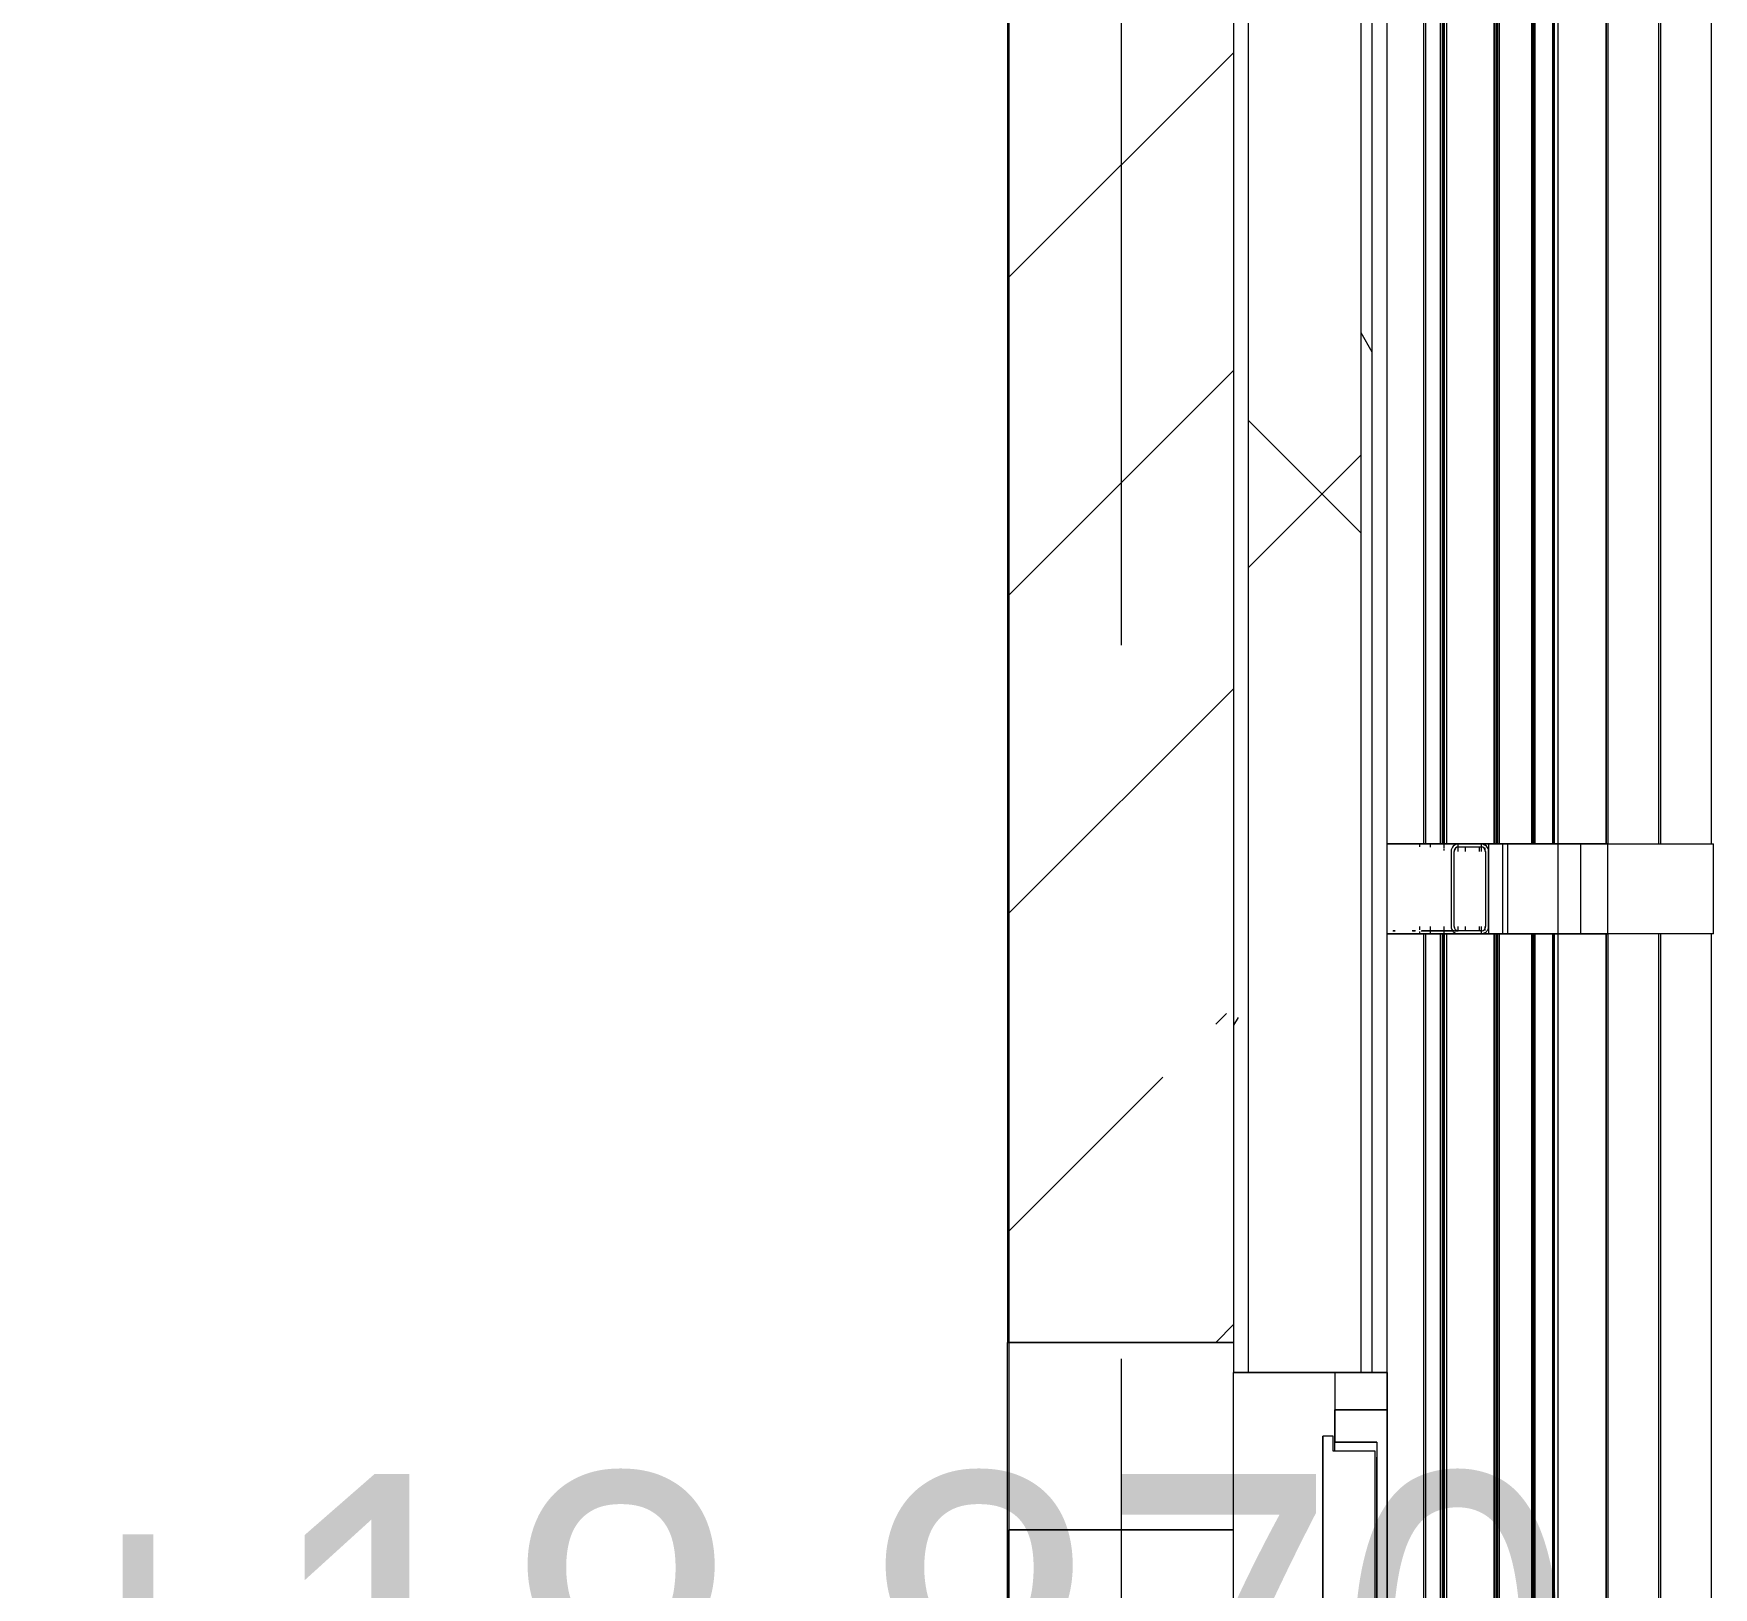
# Model space of a CAD drawing. Header units: millimetres. Extents: x -39507 to 33074, y -24219 to 30962.
# Drawn here: x 22266 to 24507, y 20573 to 22646 of the extents above; entities that cross this region are included whole.
import ezdxf

# ---------------------------------------------------------------- set-up
doc = ezdxf.new("R2010")
doc.units = ezdxf.units.MM
doc.linetypes.add('Осевые', pattern=[6350, 1270, -952.5, 3175, -952.5])
for name, color, linetype, lineweight in [('Высотные отметки', 7, 'Continuous', 9), ('Каркас_Импост', 7, 'Continuous', 9), ('Обобщенные модели', 7, 'Continuous', 9), ('Обобщенные модели-1', 7, 'Continuous', 18), ('Общие ребра', 7, 'Continuous', 9), ('Окна', 7, 'Continuous', 9), ('Отделка 1 _4_-1', 7, 'Continuous', 9), ('Отделка 2 _5_-1', 7, 'Continuous', 9), ('Перекрытия', 7, 'Continuous', 9), ('Стены', 7, 'Continuous', 9), ('Структура _1_', 7, 'Continuous', 18), ('Термическая_воздушная прослойка _3_-1', 7, 'Continuous', 9), ('Штриховка разреза-2', 7, 'Continuous', 9)]:
    doc.layers.add(name, color=color, linetype=linetype, lineweight=lineweight)
doc.layers.add('Окна-2', color=7, linetype='Continuous', lineweight=9, true_color=0x804000)
doc.layers.add('Оси-3', color=7, linetype='Осевые', lineweight=9, true_color=0xaaaaaa)
doc.styles.add('Arial Narrow', font='ARIALN.TTF', dxfattribs={"height": 500})
pattern_1 = [(0, (-2885.9, 6475), (812.8, 203.2), [67.056, -542.544, 67.056, -542.544, -3251.2]), (0, (-2885.9, 6475), (812.8, 203.2), [-1219.2, 67.056, -1152.144, 67.056, -542.544, -1422.4]), (0, (-2885.9, 6475), (812.8, 203.2), [-3048, 67.056, -339.344, 67.056, -948.944]), (120, (-2581.1, 6576.6), (-582.3764, 602.3054), [67.056, -542.544, 67.056, -3793.744]), (120, (-2581.1, 6576.6), (-582.3764, 602.3054), [-676.656, -542.544, 67.056, -1152.144, -2032]), (120, (-2581.1, 6576.6), (-582.3764, 602.3054), [-2438.4, 67.056, -542.544, 67.056, -1355.344]), (120, (-2581.1, 6576.6), (-582.3764, 602.3054), [-3115.056, -339.344, 67.056, -948.944]), (240, (-2479.5, 6983), (-230.4236, -805.5054), [67.056, -542.544, 67.056, -542.544, -3251.2]), (240, (-2479.5, 6983), (-230.4236, -805.5054), [-1219.2, 67.056, -1152.144, 67.056, -542.544, -1422.4]), (240, (-2479.5, 6983), (-230.4236, -805.5054), [-3048, 67.056, -339.344, 67.056, -948.944])]

# ---------------------------------------------------------------- blocks, each defined once
blk = doc.blocks.new('Обвязочная балка 1 - Обвязочная балка 1-1451838-Разрез 2-2')
at = {"layer": 'Обобщенные модели'}
for p, q in [((24079.4, 21449), (24082.3, 21449)), ((24082.5, 21449), (24079.9, 21449)), ((24109.7, 21449), (24105.2, 21449)), ((24105.5, 21449), (24109.2, 21449)), ((24117.1, 21449), (24159.8, 21449)), ((24161, 21449), (24118.2, 21449)), ((24161.4, 21449), (24166.3, 21449)), ((24196.1, 21449), (24162.3, 21449))]:
    blk.add_line(p, q, dxfattribs=at)
at = {"layer": 'Обобщенные модели', "flags": 128}
for points in [[(24071.9, 21565), (24105.6, 21565), (24137, 21565), (24161.8, 21565), (24180.1, 21565), (24191.7, 21565), (24196.8, 21565)], [(24199.8, 21564.6), (24200.2, 21564.5), (24200.6, 21564.4), (24201, 21564.2), (24201.3, 21564), (24201.7, 21563.9)], [(24162.8, 21559.2), (24162.6, 21559), (24162.5, 21558.9), (24162.3, 21558.7), (24162.2, 21558.5), (24162, 21558.3), (24161.9, 21558.1), (24161.8, 21557.9), (24161.7, 21557.6), (24161.6, 21557.4), (24161.5, 21557.2), (24161.4, 21557), (24161.3, 21556.7), (24161.3, 21556.5), (24161.2, 21556.3), (24161.2, 21556), (24161.1, 21555.8)], [(24167.1, 21561.1), (24166.9, 21561.1), (24166.6, 21561), (24166.4, 21561), (24166.2, 21561), (24165.9, 21560.9), (24165.7, 21560.9), (24165.5, 21560.8), (24165.2, 21560.8), (24165, 21560.7), (24164.8, 21560.6)], [(24205.9, 21559.7), (24206.1, 21559.4), (24206.2, 21559), (24206.4, 21558.6), (24206.5, 21558.2), (24206.6, 21557.9)], [(24161.1, 21455), (24161.1, 21454.8), (24161.1, 21454.5), (24161.1, 21454.3), (24161.1, 21454), (24161.2, 21453.8), (24161.2, 21453.6), (24161.3, 21453.3), (24161.4, 21453.1), (24161.5, 21452.9)], [(24206.7, 21452.2), (24206.6, 21451.9), (24206.4, 21451.5), (24206.3, 21451.1), (24206.1, 21450.7), (24205.9, 21450.4)], [(24197.1, 21445), (24193.8, 21445), (24183.9, 21445), (24167.4, 21445), (24144.3, 21445), (24114.7, 21445), (24078.7, 21445), (24071.9, 21445)], [(24162.6, 21451), (24162.7, 21450.8), (24162.9, 21450.7), (24163.1, 21450.5), (24163.3, 21450.3), (24163.5, 21450.2), (24163.7, 21450), (24163.9, 21449.9), (24164.1, 21449.8), (24164.3, 21449.7), (24164.5, 21449.5), (24164.7, 21449.4), (24164.9, 21449.4), (24165.2, 21449.3), (24165.4, 21449.2), (24165.6, 21449.1), (24165.9, 21449.1), (24166.1, 21449)], [(24201.8, 21446.2), (24201.4, 21446), (24201.1, 21445.8), (24200.7, 21445.7), (24200.3, 21445.5), (24199.9, 21445.4)]]:
    blk.add_lwpolyline(points, dxfattribs=at)
at = {"layer": 'Обобщенные модели-1'}
for p, q in [((24197.1, 21565), (24167.1, 21565)), ((24157.1, 21555), (24157.1, 21455)), ((24161.1, 21455), (24161.1, 21555)), ((24167.1, 21561.1), (24197, 21561.1)), ((24203.1, 21555), (24203.1, 21455)), ((24207.1, 21455), (24207.1, 21555)), ((24196.1, 21449), (24166.3, 21449)), ((24167.1, 21445), (24197.1, 21445))]:
    blk.add_line(p, q, dxfattribs=at)
for centre, radius, start, end in [((24167.1, 21555), 10, 90, 180), ((24197.1, 21555), 10, 0, 90), ((24167.1, 21555), 6.06, 90, 180), ((24197, 21555), 6.06, 0, 90), ((24167.1, 21455), 10, 180, 270), ((24167.1, 21455), 6.06, 180, 261.8796), ((24197, 21455), 6.06, 261.8796, 0), ((24197.1, 21455), 10, 270, 0)]:
    blk.add_arc(centre, radius, start, end, dxfattribs=at)
blk = doc.blocks.new('Профиль ламели143 - Профиль ламели-1489868-Разрез 2-2')
at = {"layer": 'Обобщенные модели'}
for p, q in [((24299.7, 21565), (24299.7, 26140.4)), ((24299.7, 21565), (24299.7, 26140.4)), ((24299.7, 21565), (24299.7, 26140.4)), ((24363.8, 26140), (24363.8, 21565)), ((24363.8, 21565), (24363.8, 26140)), ((24363.8, 21565), (24363.8, 26140)), ((24366.7, 21565), (24366.7, 26140)), ((24366.7, 21565), (24366.7, 26140)), ((24434.1, 21565), (24434.1, 26140)), ((24434.1, 21565), (24434.1, 26140)), ((24437, 21565), (24437, 26140)), ((24437, 21565), (24437, 26140)), ((24504.4, 21565), (24504.4, 26140)), ((24504.4, 21565), (24504.4, 26140)), ((24207.1, 21565), (24226.3, 21565)), ((24207.1, 21565), (24207.1, 21445)), ((24299.7, 21565), (24223, 21565)), ((24226.3, 21565), (24299.7, 21565)), ((24226.3, 21445), (24226.3, 21565)), ((24232.1, 21565), (24232.1, 21445)), ((24330.1, 21565), (24233.7, 21565)), ((24233.7, 21565), (24299.6, 21565)), ((24299.5, 21565), (24234, 21565)), ((24234, 21565), (24366.2, 21565)), ((24297.3, 21565), (24234, 21565)), ((24234, 21565), (24297.3, 21565)), ((24364.3, 21565), (24299.2, 21565)), ((24299.7, 21565), (24330.1, 21565)), ((24299.7, 21445), (24299.7, 21565)), ((24299.7, 21445), (24299.7, 21565)), ((24330.1, 21445), (24330.1, 21565)), ((24330.1, 21445), (24330.1, 21565)), ((24366.2, 21565), (24363.8, 21565)), ((24366.2, 21565), (24507.1, 21565)), ((24366.2, 21445), (24366.2, 21565)), ((24366.2, 21445), (24366.2, 21565)), ((24366.2, 21445), (24366.2, 21565)), ((24507.1, 21445), (24507.1, 21565)), ((24226.3, 21445), (24207.1, 21445)), ((24223, 21445), (24299.7, 21445)), ((24299.7, 21445), (24226.3, 21445)), ((24299.6, 21445), (24233.7, 21445)), ((24233.7, 21445), (24330.1, 21445)), ((24366.2, 21445), (24234, 21445)), ((24234, 21445), (24299.5, 21445)), ((24297.3, 21445), (24234, 21445)), ((24234, 21445), (24297.3, 21445)), ((24299.2, 21445), (24364.3, 21445)), ((24299.7, 17375), (24299.7, 21445.4)), ((24299.7, 17375), (24299.7, 21445.4)), ((24299.7, 17375), (24299.7, 21445.4)), ((24330.1, 21445), (24299.7, 21445)), ((24363.8, 21445), (24366.2, 21445)), ((24363.8, 21445), (24363.8, 17375)), ((24363.8, 17375), (24363.8, 21445)), ((24363.8, 17375), (24363.8, 21445)), ((24507.1, 21445), (24366.2, 21445)), ((24366.7, 17375), (24366.7, 21445)), ((24366.7, 17375), (24366.7, 21445)), ((24434.1, 17375), (24434.1, 21445)), ((24434.1, 17375), (24434.1, 21445)), ((24437, 17375), (24437, 21445)), ((24437, 17375), (24437, 21445)), ((24504.4, 17375), (24504.4, 21445)), ((24504.4, 17375), (24504.4, 21445))]:
    blk.add_line(p, q, dxfattribs=at)
blk = doc.blocks.new('Профиль ламели785 - Профиль ламели-1804272-Разрез 2-2')
at = {"layer": 'Обобщенные модели'}
for p, q in [((24293, 21565), (24293, 26140)), ((24293.8, 21565), (24293.8, 26140)), ((24294.4, 21565), (24294.4, 26140)), ((24295.1, 21565), (24295.1, 26140)), ((24197.4, 21565), (24202, 21565)), ((24197.4, 21555), (24197.4, 21565)), ((24202, 21565), (24221.2, 21565)), ((24292.6, 21565), (24217.4, 21565)), ((24221.2, 21565), (24295.6, 21565)), ((24228.1, 21565), (24292.9, 21565)), ((24292.6, 21565), (24228.4, 21565)), ((24299.6, 21565), (24228.5, 21565)), ((24228.6, 21565), (24290.6, 21565)), ((24292.8, 21565), (24228.7, 21565)), ((24228.8, 21565), (24299.7, 21565)), ((24299.7, 21565), (24294.7, 21565)), ((24295.9, 21565), (24299.7, 21565)), ((24363.8, 21565), (24366.7, 21565)), ((24434.1, 21565), (24437, 21565)), ((24202, 21560), (24202, 21555)), ((24197.4, 21445), (24197.4, 21455)), ((24202, 21455), (24202, 21449.6)), ((24202, 21445), (24197.4, 21445)), ((24221.2, 21445), (24202, 21445)), ((24217.4, 21445), (24292.6, 21445)), ((24295.6, 21445), (24221.2, 21445)), ((24292.9, 21445), (24228.1, 21445)), ((24228.4, 21445), (24292.6, 21445)), ((24228.5, 21445), (24299.6, 21445)), ((24290.6, 21445), (24228.6, 21445)), ((24228.7, 21445), (24292.8, 21445)), ((24299.7, 21445), (24228.8, 21445)), ((24293, 17375), (24293, 21445)), ((24293.8, 17375), (24293.8, 21445)), ((24294.4, 17375), (24294.4, 21445)), ((24294.7, 21445), (24299.7, 21445)), ((24295.1, 17375), (24295.1, 21445)), ((24299.7, 21445), (24295.9, 21445)), ((24366.7, 21445), (24363.8, 21445)), ((24437, 21445), (24434.1, 21445))]:
    blk.add_line(p, q, dxfattribs=at)
blk = doc.blocks.new('Профиль ламели786 - Профиль ламели-1804536-Разрез 2-2')
at = {"layer": 'Обобщенные модели'}
for p, q in [((24264.8, 21565), (24264.8, 26140)), ((24266.3, 21565), (24266.3, 26140)), ((24267.6, 21565), (24267.6, 26140)), ((24267.6, 21565), (24267.6, 26140)), ((24267.6, 21565), (24267.6, 26140)), ((24269.1, 21565), (24269.1, 26140)), ((24166.7, 21565), (24175.8, 21565)), ((24166.7, 21555), (24166.7, 21565)), ((24175.8, 21565), (24194.9, 21565)), ((24263.9, 21565), (24190.7, 21565)), ((24194.9, 21565), (24270, 21565)), ((24201.3, 21565), (24264.3, 21565)), ((24264.2, 21565), (24201.6, 21565)), ((24201.9, 21565), (24262.4, 21565)), ((24293, 21565), (24202.1, 21565)), ((24266.7, 21565), (24202.1, 21565)), ((24202.4, 21565), (24293, 21565)), ((24262.4, 21565), (24266.7, 21565)), ((24293, 21565), (24268.7, 21565)), ((24270.5, 21565), (24293, 21565)), ((24175.8, 21561.1), (24175.8, 21555)), ((24194.9, 21555), (24194.9, 21561.3)), ((24166.7, 21449), (24166.7, 21455)), ((24175.8, 21455), (24175.8, 21449)), ((24194.9, 21448.8), (24194.9, 21455)), ((24175.8, 21445), (24166.7, 21445)), ((24194.9, 21445), (24175.8, 21445)), ((24190.7, 21445), (24263.9, 21445)), ((24270, 21445), (24194.9, 21445)), ((24264.3, 21445), (24201.3, 21445)), ((24201.6, 21445), (24264.2, 21445)), ((24262.4, 21445), (24201.9, 21445)), ((24202.1, 21445), (24293, 21445)), ((24202.1, 21445), (24266.7, 21445)), ((24293, 21445), (24202.4, 21445)), ((24266.7, 21445), (24262.4, 21445)), ((24264.8, 17375), (24264.8, 21445)), ((24266.3, 17375), (24266.3, 21445)), ((24267.6, 17375), (24267.6, 21445)), ((24267.6, 17375), (24267.6, 21445)), ((24267.6, 17375), (24267.6, 21445)), ((24268.7, 21445), (24293, 21445)), ((24269.1, 17375), (24269.1, 21445)), ((24293, 21445), (24270.5, 21445))]:
    blk.add_line(p, q, dxfattribs=at)
blk = doc.blocks.new('Профиль ламели787 - Профиль ламели-1804800-Разрез 2-2')
at = {"layer": 'Обобщенные модели'}
for p, q in [((24215.3, 21565), (24215.3, 26140)), ((24217.6, 21565), (24217.6, 26140)), ((24218.9, 21565), (24218.9, 26140)), ((24219.5, 21565), (24219.5, 26140)), ((24221.7, 21565), (24221.7, 26140)), ((24115.3, 21565), (24128.9, 21565)), ((24115.3, 21561.4), (24115.3, 21565)), ((24128.9, 21565), (24147.7, 21565)), ((24128.9, 21565), (24128.9, 21560.9)), ((24214, 21565), (24143.5, 21565)), ((24147.7, 21565), (24223.1, 21565)), ((24147.7, 21559.6), (24147.7, 21565)), ((24153.5, 21565), (24214.2, 21565)), ((24214.4, 21565), (24153.8, 21565)), ((24154.3, 21565), (24213, 21565)), ((24219.4, 21565), (24154.5, 21565)), ((24252.9, 21565), (24154.7, 21565)), ((24155, 21565), (24264.9, 21565)), ((24214.4, 21565), (24219.4, 21565)), ((24264.8, 21565), (24221.7, 21565)), ((24223.8, 21565), (24253.5, 21565)), ((24147.7, 21556.2), (24147.7, 21558.6)), ((24115.3, 21450.4), (24115.3, 21455)), ((24128.9, 21455), (24128.9, 21445)), ((24147.7, 21445), (24147.7, 21455)), ((24115.3, 21445), (24115.3, 21448.4)), ((24128.9, 21445), (24115.3, 21445)), ((24147.7, 21445), (24128.9, 21445)), ((24143.5, 21445), (24214, 21445)), ((24223.1, 21445), (24147.7, 21445)), ((24214.2, 21445), (24153.5, 21445)), ((24153.8, 21445), (24214.4, 21445)), ((24213, 21445), (24154.3, 21445)), ((24154.5, 21445), (24219.4, 21445)), ((24154.7, 21445), (24252.9, 21445)), ((24264.9, 21445), (24155, 21445)), ((24219.4, 21445), (24214.4, 21445)), ((24215.3, 17375), (24215.3, 21445)), ((24217.6, 17375), (24217.6, 21445)), ((24218.9, 17375), (24218.9, 21445)), ((24219.5, 17375), (24219.5, 21445)), ((24221.7, 21445), (24264.8, 21445)), ((24221.7, 17375), (24221.7, 21445)), ((24253.5, 21445), (24223.8, 21445))]:
    blk.add_line(p, q, dxfattribs=at)
blk = doc.blocks.new('Профиль ламели788 - Профиль ламели-1805064-Разрез 2-2')
at = {"layer": 'Обобщенные модели'}
for p, q in [((24142.7, 21565), (24142.7, 26140)), ((24145.7, 21565), (24145.7, 26140)), ((24145.7, 21565), (24145.7, 26140)), ((24147, 21565), (24147, 26140)), ((24148.2, 21565), (24148.2, 26140)), ((24151.2, 21565), (24151.2, 26140)), ((24214.7, 21565), (24214.7, 26140)), ((24071.9, 21565), (24077.7, 21565)), ((24141, 21565), (24072.6, 21565)), ((24077.7, 21565), (24153, 21565)), ((24082.9, 21565), (24143.3, 21565)), ((24141.8, 21565), (24083.2, 21565)), ((24083.8, 21565), (24140.4, 21565)), ((24148.9, 21565), (24084.2, 21565)), ((24182.3, 21565), (24084.5, 21565)), ((24084.8, 21565), (24214.4, 21565)), ((24140.4, 21565), (24148.9, 21565)), ((24214.4, 21565), (24151.2, 21565)), ((24154, 21565), (24183.2, 21565)), ((24077.7, 21445), (24071.9, 21445)), ((24072.6, 21445), (24141, 21445)), ((24153, 21445), (24077.7, 21445)), ((24143.3, 21445), (24082.9, 21445)), ((24083.2, 21445), (24141.8, 21445)), ((24140.4, 21445), (24083.8, 21445)), ((24084.2, 21445), (24148.9, 21445)), ((24084.5, 21445), (24182.3, 21445)), ((24214.4, 21445), (24084.8, 21445)), ((24148.9, 21445), (24140.4, 21445)), ((24142.7, 17375), (24142.7, 21445)), ((24145.7, 17375), (24145.7, 21445)), ((24145.7, 17375), (24145.7, 21445)), ((24147, 17375), (24147, 21445)), ((24148.2, 17375), (24148.2, 21445)), ((24151.2, 21445), (24214.4, 21445)), ((24151.2, 17375), (24151.2, 21445)), ((24183.2, 21445), (24154, 21445)), ((24214.7, 17375), (24214.7, 21445))]:
    blk.add_line(p, q, dxfattribs=at)
blk = doc.blocks.new('Профиль ламели789 - Профиль ламели-1805328-Разрез 2-2')
at = {"layer": 'Обобщенные модели'}
for p, q in [((24120.8, 21565), (24120.8, 26140)), ((24123.5, 21565), (24123.5, 26140)), ((24071.9, 21565), (24090.1, 21565)), ((24121.4, 21565), (24071.9, 21565)), ((24089.1, 21565), (24072, 21565)), ((24072, 21565), (24124, 21565)), ((24124, 21565), (24142.7, 21565)), ((24090.1, 21445), (24071.9, 21445)), ((24071.9, 21445), (24121.4, 21445)), ((24072, 21445), (24089.1, 21445)), ((24124, 21445), (24072, 21445)), ((24120.8, 17375), (24120.8, 21445)), ((24123.5, 17375), (24123.5, 21445)), ((24142.7, 21445), (24124, 21445))]:
    blk.add_line(p, q, dxfattribs=at)
blk = doc.blocks.new('Окно 2-Распашное - Один переплет с многокамерным стеклопакетом - 30674-99 - ОК-3 1200-1200-V4-Разрез 2-2')
at = {"layer": 'Каркас_Импост'}
for p, q in [((24071.9, 20810), (24001.9, 20810)), ((24001.9, 20810), (24001.9, 20767)), ((24071.9, 19710), (24071.9, 20810)), ((23999.9, 20775), (23985.9, 20775)), ((23985.9, 20775), (23985.9, 19745)), ((23985.9, 19745), (23985.9, 20775)), ((23999.9, 20775), (23985.9, 20775)), ((23999.9, 20755), (23999.9, 20775)), ((23999.9, 20755), (23999.9, 20775)), ((24001.9, 20767), (24057.9, 20767)), ((24001.9, 20755), (24001.9, 20767)), ((24057.9, 20767), (24001.9, 20767)), ((24057.9, 20767), (24001.9, 20767)), ((24001.9, 20755), (24001.9, 20767)), ((24057.9, 20767), (24057.9, 19753)), ((24057.9, 20767), (24057.9, 19753)), ((24057.9, 20767), (24057.9, 19753)), ((24055.9, 20755), (23999.9, 20755)), ((24055.9, 19765), (24055.9, 20755)), ((24057.9, 19773), (24057.9, 20747)), ((24057.9, 19773), (24057.9, 20747)), ((24071.9, 20747), (24071.9, 19773)), ((24071.9, 20747), (24071.9, 19773)), ((23985.9, 19822), (23985.9, 20698)), ((23985.9, 19822), (23985.9, 20698)), ((24055.9, 19822), (24055.9, 20698)), ((23999.9, 19745), (23999.9, 19765)), ((23999.9, 19765), (24055.9, 19765)), ((23999.9, 19745), (23999.9, 19765)), ((24001.9, 19753), (24001.9, 19765)), ((24001.9, 19753), (24001.9, 19765)), ((24057.9, 19753), (24001.9, 19753)), ((24001.9, 19753), (24001.9, 19710)), ((24057.9, 19753), (24001.9, 19753)), ((24057.9, 19753), (24001.9, 19753)), ((23985.9, 19745), (23999.9, 19745)), ((23985.9, 19745), (23999.9, 19745)), ((24001.9, 19710), (24071.9, 19710))]:
    blk.add_line(p, q, dxfattribs=at)
at = {"layer": 'Окна'}
for p, q in [((24071.9, 20747.6), (24071.9, 20260)), ((24071.9, 20747), (24071.9, 19773)), ((24071.9, 19772.8), (24071.9, 20747)), ((24071.9, 20747), (24071.9, 19773)), ((24071.9, 19774.1), (24071.9, 20747)), ((24071.9, 20746.6), (24071.9, 20260)), ((24071.9, 20260), (24071.9, 19772.8)), ((24071.9, 20260), (24071.9, 19774.1))]:
    blk.add_line(p, q, dxfattribs=at)
at = {"layer": 'Окна-2'}
for p, q in [((24071.9, 20860), (24001.9, 20860)), ((24001.9, 20860), (24001.9, 20810)), ((24071.9, 20810), (24071.9, 20860)), ((24001.9, 20810), (24071.9, 20810)), ((24071.9, 20810), (24001.9, 20810)), ((24001.9, 20755), (24001.9, 20810)), ((24071.9, 20810), (24071.9, 19710)), ((24001.9, 19710), (24001.9, 19765)), ((24071.9, 19710), (24001.9, 19710)), ((24001.9, 19710), (24001.9, 19660)), ((24001.9, 19710), (24071.9, 19710)), ((24071.9, 19660), (24071.9, 19710)), ((24001.9, 19660), (24071.9, 19660))]:
    blk.add_line(p, q, dxfattribs=at)

msp = doc.modelspace()

# ---------------------------------------------------------------- hatches: boundary and pattern name
at = {"layer": 'Штриховка разреза-2'}
h = msp.add_hatch(dxfattribs=at)
h.set_pattern_fill('FP_3', color=256, style=0, pattern_type=2)
h.set_pattern_definition(pattern_1)
h.paths.add_polyline_path([(23866.9, 12500), (23886.9, 12500), (23886.9, 19660), (23866.9, 19660), (23866.9, 12518.8)], flags=0)
h.paths.add_polyline_path([(23886.9, 20860), (23886.9, 23980.4), (23866.9, 23980.4), (23866.9, 20860)], flags=0)
h.paths.add_polyline_path([(23886.9, 25180.4), (23886.9, 26500), (23866.9, 26500), (23866.9, 25180.4)], flags=0)
h = msp.add_hatch(dxfattribs=at)
h.set_pattern_fill('FP_4', color=256, style=0, pattern_type=2)
h.set_pattern_definition([(45, (-2885.9, 6475), (-707.107, 707.107), []), (135, (-2885.9, 6475), (-707.107, -707.107), [])])
h.paths.add_polyline_path([(24036.9, 12500), (24036.9, 19660), (23886.9, 19660), (23886.9, 12500), (24001.7, 12500)], flags=0)
h.paths.add_polyline_path([(24001.7, 20860), (24036.9, 20860), (24036.9, 23980.4), (23886.9, 23980.4), (23886.9, 20860)], flags=0)
h.paths.add_polyline_path([(24001.7, 25180.4), (24036.9, 25180.4), (24036.9, 26500), (23886.9, 26500), (23886.9, 25180.4)], flags=0)
h = msp.add_hatch(dxfattribs=at)
h.set_pattern_fill('FP_3', color=256, style=0, pattern_type=2)
h.set_pattern_definition(pattern_1)
h.paths.add_polyline_path([(24051.9, 12500), (24051.9, 19660), (24036.9, 19660), (24036.9, 12500)], flags=0)
h.paths.add_polyline_path([(24051.9, 20860), (24051.9, 23980.4), (24036.9, 23980.4), (24036.9, 20860)], flags=0)
h.paths.add_polyline_path([(24051.9, 25180.4), (24051.9, 26500), (24036.9, 26500), (24036.9, 25180.4)], flags=0)
h = msp.add_hatch(dxfattribs=at)
h.set_pattern_fill('FP_2', color=256, style=0, pattern_type=2)
h.set_pattern_definition([(45, (-2885.9, 6475), (-424.264, 424.264), [600, -100, 20, -100]), (45, (-2885.9, 6899), (-424.264, 424.264), [])])
h.paths.add_polyline_path([(23867.1, 20900), (23867.1, 23990), (23567.1, 23990), (23567.1, 20900)], flags=0)
h.paths.add_polyline_path([(23867.1, 25200), (23867.1, 26000), (23567.1, 26000), (23567.1, 25200)], flags=0)

# ---------------------------------------------------------------- linework, layer by layer
at = {"layer": 'Общие ребра'}
for p, q in [((23567.1, 23990), (23567.1, 20900)), ((23567.1, 20900), (23567.1, 23990)), ((23886.9, 20860), (23886.9, 23980.4)), ((24036.9, 20860), (24036.9, 23980.4)), ((24051.9, 20860), (24051.9, 23980.4))]:
    msp.add_line(p, q, dxfattribs=at)
at = {"layer": 'Оси-3'}
msp.add_line((23717.1, -22619.5), (23717.1, 29000), dxfattribs=at)
at = {"layer": 'Отделка 1 _4_-1'}
for p, q in [((23866.9, 23980.4), (23866.9, 20860)), ((23866.9, 20860), (23886.9, 20860)), ((24036.9, 20860), (24051.9, 20860))]:
    msp.add_line(p, q, dxfattribs=at)
at = {"layer": 'Отделка 2 _5_-1'}
for p, q in [((24071.9, 20860), (24071.9, 23980.4)), ((24051.9, 20860), (24071.9, 20860))]:
    msp.add_line(p, q, dxfattribs=at)
at = {"layer": 'Перекрытия'}
for p, q in [((23567.1, 20900), (23866.9, 20900)), ((23867.1, 20900), (23567.5, 20900)), ((23866.9, 20650), (23567.1, 20650)), ((23567.5, 20650), (23867.1, 20650))]:
    msp.add_line(p, q, dxfattribs=at)
at = {"layer": 'Стены'}
for p, q in [((23567.1, 20900), (23565.1, 20900)), ((23565.1, 19690), (23565.1, 20900)), ((23567.1, 20900), (23567.1, 19700.4)), ((23866.9, 19700.4), (23866.9, 20860)), ((24071.9, 20860), (23866.9, 20860)), ((24071.9, 20860), (24071.9, 19660)), ((23567.1, 19700.4), (23567.1, 20650))]:
    msp.add_line(p, q, dxfattribs=at)
at = {"layer": 'Структура _1_'}
for p, q in [((23565.1, 23990), (23565.1, 20900)), ((23867.1, 20900), (23867.1, 23990)), ((23565.1, 20900), (23567.1, 20900)), ((23567.1, 20900), (23867.1, 20900))]:
    msp.add_line(p, q, dxfattribs=at)
at = {"layer": 'Термическая_воздушная прослойка _3_-1'}
msp.add_line((23886.9, 20860), (24036.9, 20860), dxfattribs=at)

# ---------------------------------------------------------------- block references
at = {"layer": 'Обобщенные модели'}
for name in ['Профиль ламели789 - Профиль ламели-1805328-Разрез 2-2', 'Профиль ламели788 - Профиль ламели-1805064-Разрез 2-2', 'Профиль ламели787 - Профиль ламели-1804800-Разрез 2-2', 'Профиль ламели786 - Профиль ламели-1804536-Разрез 2-2', 'Профиль ламели785 - Профиль ламели-1804272-Разрез 2-2', 'Профиль ламели143 - Профиль ламели-1489868-Разрез 2-2', 'Обвязочная балка 1 - Обвязочная балка 1-1451838-Разрез 2-2']:
    msp.add_blockref(name, (0, 0), dxfattribs=at)
at = {"layer": 'Окна'}
msp.add_blockref('Окно 2-Распашное - Один переплет с многокамерным стеклопакетом - 30674-99 - ОК-3 1200-1200-V4-Разрез 2-2', (0, 0), dxfattribs=at)

# ---------------------------------------------------------------- texts
at = {"layer": 'Высотные отметки', "insert": (22237.6, 20724.3), "char_height": 500, "width": 2499.191, "attachment_point": 1, "line_spacing_factor": 0.974696, "style": 'Arial Narrow'}
msp.add_mtext('+18,870', dxfattribs=at)

doc.saveas('drawing.dxf')
